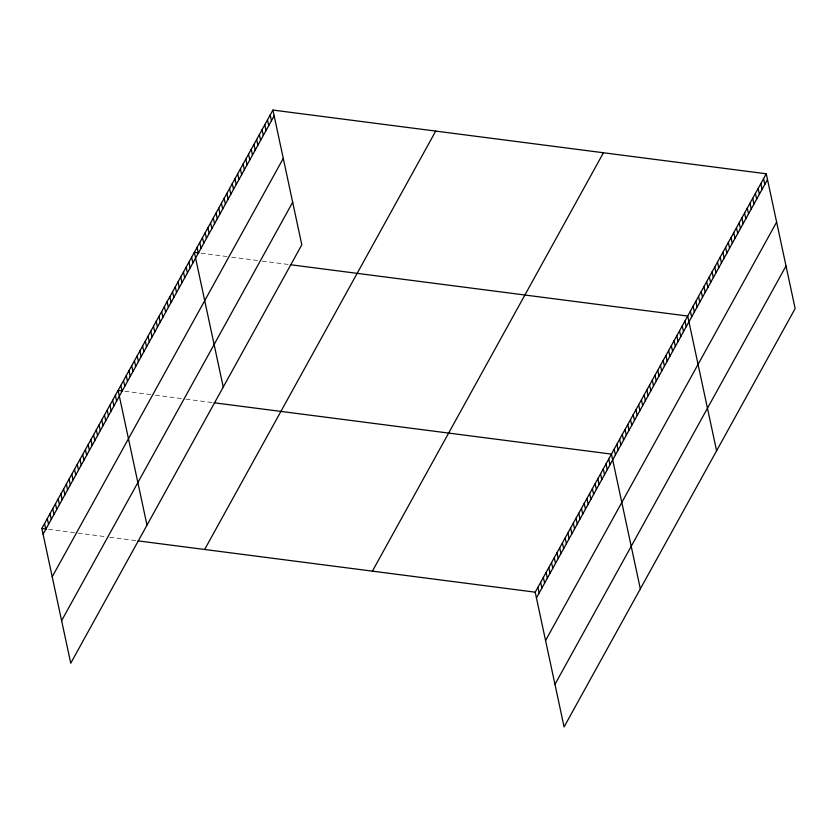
<?xml version="1.0" encoding="UTF-8"?>
<svg xmlns="http://www.w3.org/2000/svg" width="837" height="837" viewBox="0 0 837 837"><rect width="100%" height="100%" fill="white"/><g stroke="black" fill="none" stroke-linecap="round" stroke-linejoin="round"><path stroke-width="0.63" stroke-dasharray="4.18 3.14" d="M201.131 253.192L227.141 256.551M231.661 257.137L257.66 260.495M262.19 261.081L289.32 264.586M124.88 391.256L150.89 394.614M155.41 395.2L184.81 398.998M185.94 399.144L211.939 402.503M48.63 529.329L75.769 532.834M78.029 533.127L105.159 536.632M109.689 537.218L135.688 540.576"/><path stroke-width="1.26" d="M272.914 110.065L301.801 244.822L70.737 663.218L41.85 528.45L272.914 110.065L766.263 173.782L795.15 308.55L564.086 726.934L535.199 592.177L766.263 173.782M43.085 534.226L274.149 115.841M52.218 576.787L283.272 158.402M61.614 620.646L292.678 202.261M204.657 549.48L435.721 131.095M372.392 571.148L603.456 152.752M536.433 597.953L767.498 179.557M545.557 640.514L776.621 222.129M554.962 684.373L786.027 265.978M198.871 252.9L194.351 252.314L223.238 387.081M290.449 264.733L687.7 316.041L716.587 450.798M122.62 390.963L118.101 390.387L146.988 525.144M214.199 402.796L611.449 454.104L640.336 588.871M41.85 528.45L46.37 529.036M137.948 540.869L535.199 592.177M763.553 178.689L764.788 184.464M760.843 183.596L762.078 189.371M758.134 188.503L759.368 194.278M755.424 193.41L756.658 199.185M752.714 198.317L753.949 204.092M750.004 203.213L751.239 208.988M747.295 208.12L748.54 213.895M744.585 213.027L745.83 218.802M741.875 217.934L743.12 223.709M739.165 222.841L740.41 228.616M736.455 227.748L737.7 233.523M733.756 232.644L734.991 238.419M731.046 237.551L732.281 243.326M728.336 242.458L729.571 248.233M725.627 247.365L726.861 253.14M722.917 252.272L724.151 258.047M720.207 257.179L721.442 262.954M717.497 262.086L718.732 267.85M714.788 266.982L716.022 272.757M712.078 271.889L713.312 277.664M709.368 276.796L710.613 282.571M706.658 281.703L707.903 287.478M703.948 286.61L705.193 292.385M701.239 291.517L702.484 297.292M698.539 296.413L699.774 302.188M695.829 301.32L697.064 307.095M693.12 306.227L694.354 312.002M690.41 311.134L691.644 316.909M684.98 320.969L686.214 326.744M682.249 325.896L683.494 331.672M679.529 330.835L680.763 336.61M676.809 335.763L678.043 341.538M674.078 340.69L675.323 346.466M671.358 345.629L672.592 351.404M668.637 350.557L669.872 356.332M665.917 355.484L667.152 361.26M663.186 360.412L664.432 366.187M660.466 365.35L661.701 371.126M657.746 370.278L658.981 376.054M655.015 375.206L656.26 380.981M652.295 380.144L653.53 385.92M649.575 385.072L650.809 390.848M646.855 390L648.089 395.775M644.124 394.938L645.369 400.714M641.404 399.866L642.638 405.642M638.683 404.794L639.918 410.569M635.953 409.732L637.198 415.497M633.232 414.66L634.467 420.436M630.512 419.588L631.747 425.363M627.792 424.516L629.026 430.291M625.061 429.454L626.306 435.23M622.341 434.382L623.575 440.157M619.621 439.31L620.855 445.085M616.89 444.248L618.135 450.024M614.17 449.176L615.404 454.951M608.729 459.042L609.964 464.817M605.998 463.97L607.243 469.745M603.278 468.898L604.513 474.673M600.558 473.826L601.793 479.601M597.827 478.764L599.072 484.539M595.107 483.692L596.342 489.467M592.387 488.62L593.621 494.395M589.666 493.558L590.901 499.333M586.936 498.486L588.181 504.261M584.216 503.414L585.45 509.189M581.495 508.352L582.73 514.127M578.765 513.28L580.01 519.055M576.044 518.208L577.279 523.983M573.324 523.135L574.559 528.911M570.604 528.074L571.838 533.849M567.873 533.002L569.118 538.777M565.153 537.929L566.387 543.705M562.433 542.868L563.667 548.643M559.702 547.796L560.947 553.571M556.982 552.723L558.216 558.499M554.261 557.662L555.496 563.437M551.541 562.59L552.776 568.365M548.81 567.517L550.055 573.293M546.09 572.456L547.325 578.221M543.37 577.384L544.605 583.159M540.639 582.311L541.884 588.087M537.919 587.239L539.154 593.014M270.205 114.972L271.439 120.748M267.495 119.869L268.729 125.644M264.785 124.776L266.02 130.551M262.075 129.683L263.31 135.458M259.365 134.59L260.61 140.365M256.656 139.497L257.901 145.272M253.946 144.403L255.191 150.179M251.236 149.31L252.481 155.075M248.537 154.207L249.771 159.982M245.827 159.114L247.061 164.889M243.117 164.021L244.352 169.796M240.407 168.928L241.642 174.703M237.698 173.834L238.932 179.61M234.988 178.741L236.222 184.517M232.278 183.638L233.513 189.413M229.568 188.545L230.803 194.32M226.858 193.452L228.093 199.227M224.149 198.359L225.394 204.134M221.439 203.265L222.684 209.041M218.729 208.172L219.974 213.948M216.019 213.069L217.264 218.844M213.309 217.976L214.554 223.751M210.61 222.883L211.845 228.658M207.9 227.79L209.135 233.565M205.191 232.696L206.425 238.472M202.481 237.603L203.715 243.379M199.771 242.5L201.006 248.275M197.061 247.407L198.296 253.182M191.631 257.241L192.866 263.017M188.9 262.18L190.145 267.955M186.18 267.108L187.415 272.883M183.46 272.035L184.695 277.811M180.74 276.974L181.974 282.749M178.009 281.902L179.254 287.677M175.289 286.829L176.523 292.605M172.568 291.768L173.803 297.543M169.838 296.696L171.083 302.471M167.118 301.623L168.352 307.399M164.397 306.551L165.632 312.327M161.677 311.49L162.912 317.265M158.946 316.417L160.191 322.193M156.226 321.345L157.461 327.121M153.506 326.284L154.74 332.059M150.775 331.211L152.02 336.987M148.055 336.139L149.289 341.914M145.335 341.077L146.569 346.853M142.614 346.005L143.849 351.781M139.884 350.933L141.129 356.708M137.163 355.871L138.398 361.636M134.443 360.799L135.678 366.575M131.712 365.727L132.957 371.502M128.992 370.655L130.227 376.43M126.272 375.593L127.506 381.369M123.552 380.521L124.786 386.296M120.821 385.449L122.066 391.224M115.38 395.315L116.615 401.09M112.65 400.243L113.895 406.018M109.929 405.181L111.164 410.957M107.209 410.109L108.444 415.884M104.489 415.037L105.724 420.812M101.758 419.965L103.003 425.74M99.038 424.903L100.273 430.678M96.318 429.831L97.552 435.606M93.587 434.759L94.832 440.534M90.867 439.697L92.101 445.472M88.147 444.625L89.381 450.4M85.426 449.553L86.661 455.328M82.696 454.491L83.941 460.266M79.975 459.419L81.21 465.194M77.255 464.347L78.49 470.122M74.524 469.275L75.769 475.05M71.804 474.213L73.039 479.988M69.084 479.141L70.318 484.916M66.364 484.068L67.598 489.844M63.633 489.007L64.878 494.782M60.913 493.935L62.147 499.71M58.192 498.862L59.427 504.638M55.462 503.801L56.707 509.576M52.741 508.729L53.976 514.504M50.021 513.656L51.256 519.432M47.301 518.595L48.536 524.36M44.57 523.523L45.815 529.298"/></g></svg>
